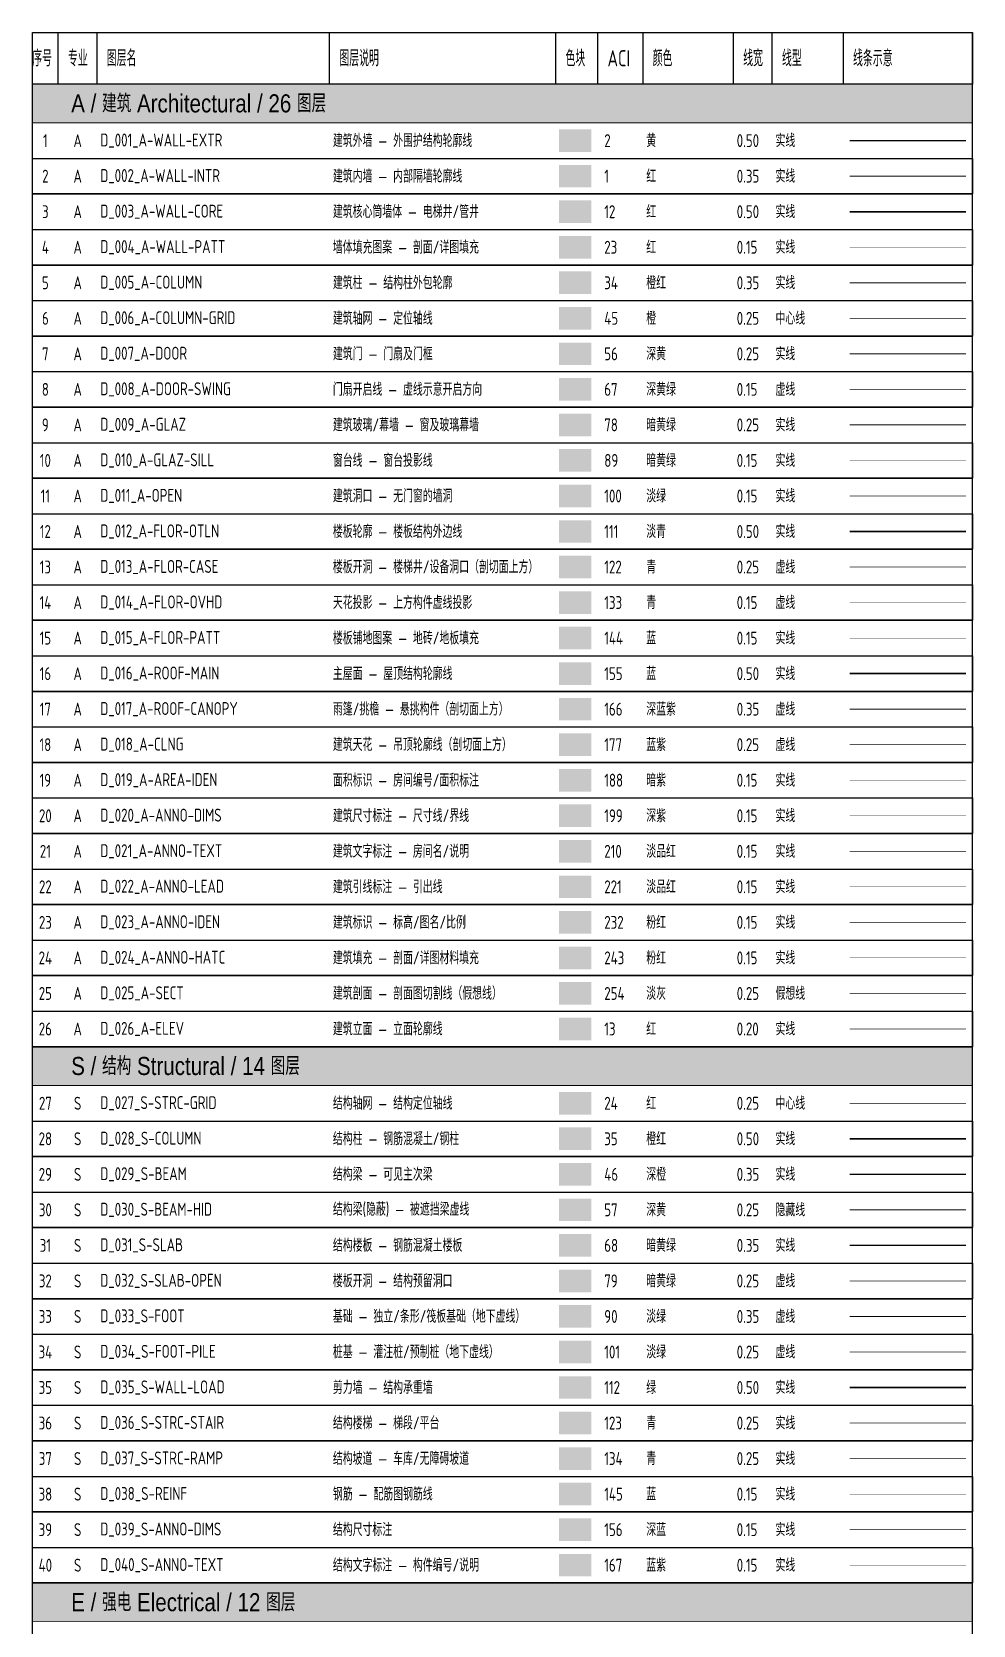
# Model space of a CAD drawing. Header units: metres. Extents: x 0 to 291, y -20 to 1919.
# Drawn here: x -0.2 to 291.2, y 1425.9 to 1919.2 of the extents above; entities that cross this region are included whole.
import ezdxf

# ---------------------------------------------------------------- set-up
doc = ezdxf.new("R2010")
doc.units = ezdxf.units.M
for name, pattern in [('Center', [3, -1, 1, -1]), ('Dashed', [1.5, -1.5]), ('Hidden', [1.2, -1.2]), ('Phantom', [5, -1, 1, -1, 1, -1])]:
    doc.linetypes.add(name, pattern=pattern)
for name, color, linetype, lineweight in [('D_001_A-WALL-EXTR', 2, 'Continuous', 50), ('D_002_A-WALL-INTR', 1, 'Continuous', 35), ('D_003_A-WALL-CORE', 12, 'Continuous', 50), ('D_004_A-WALL-PATT', 23, 'Continuous', 15), ('D_005_A-COLUMN', 34, 'Continuous', 35), ('D_006_A-COLUMN-GRID', 45, 'Center', 25), ('D_007_A-DOOR', 56, 'Continuous', 25), ('D_008_A-DOOR-SWING', 67, 'Dashed', 15), ('D_009_A-GLAZ', 78, 'Continuous', 25), ('D_010_A-GLAZ-SILL', 89, 'Continuous', 15), ('D_011_A-OPEN', 100, 'Continuous', 15), ('D_012_A-FLOR-OTLN', 111, 'Continuous', 50), ('D_013_A-FLOR-CASE', 122, 'Dashed', 25), ('D_014_A-FLOR-OVHD', 133, 'Dashed', 15), ('D_015_A-FLOR-PATT', 144, 'Continuous', 15), ('D_016_A-ROOF-MAIN', 155, 'Continuous', 50), ('D_017_A-ROOF-CANOPY', 166, 'Dashed', 35), ('D_018_A-CLNG', 177, 'Dashed', 25), ('D_019_A-AREA-IDEN', 188, 'Continuous', 15), ('D_020_A-ANNO-DIMS', 199, 'Continuous', 15), ('D_021_A-ANNO-TEXT', 210, 'Continuous', 15), ('D_022_A-ANNO-LEAD', 221, 'Continuous', 15), ('D_023_A-ANNO-IDEN', 232, 'Continuous', 15), ('D_024_A-ANNO-HATC', 243, 'Continuous', 15), ('D_025_A-SECT', 254, 'Phantom', 25), ('D_026_A-ELEV', 13, 'Continuous', 20), ('D_027_S-STRC-GRID', 24, 'Center', 25), ('D_028_S-COLUMN', 35, 'Continuous', 50), ('D_029_S-BEAM', 46, 'Continuous', 35), ('D_030_S-BEAM-HID', 57, 'Hidden', 25), ('D_031_S-SLAB', 68, 'Continuous', 35), ('D_032_S-SLAB-OPEN', 79, 'Dashed', 25), ('D_033_S-FOOT', 90, 'Dashed', 35), ('D_034_S-FOOT-PILE', 101, 'Dashed', 25), ('D_035_S-WALL-LOAD', 112, 'Continuous', 50), ('D_036_S-STRC-STAIR', 123, 'Continuous', 25), ('D_037_S-STRC-RAMP', 134, 'Continuous', 25), ('D_038_S-REINF', 145, 'Continuous', 15), ('D_039_S-ANNO-DIMS', 156, 'Continuous', 15), ('D_040_S-ANNO-TEXT', 167, 'Continuous', 15)]:
    doc.layers.add(name, color=color, linetype=linetype, lineweight=lineweight)
doc.styles.add('DesignMate', font='hzs.shx', dxfattribs={"width": 0.85, "bigfont": 'gbcbig.shx'})
doc.styles.add('DM_GroupTitle', font='tgeng2.shx', dxfattribs={"width": 0.85, "bigfont": 'hzht.shx'})

# ---------------------------------------------------------------- blocks, each defined once
blk = doc.blocks.new('DesignMate_Table')
at = {"color": 250}
for points, const_width in [([(0, 0), (291, 0)], 0.35), ([(0, 0), (291, 0)], 0.25), ([(0, -16), (291, -16)], 0.25), ([(0, -28), (291, -28)], 0.25), ([(0, -326), (291, -326)], 0.25), ([(0, -492), (291, -492)], 0.25)]:
    blk.add_lwpolyline(points, dxfattribs=dict(at, const_width=const_width))
blk.add_lwpolyline([(0, 0), (291, 0), (291, -16), (0, -16)], close=True, dxfattribs=at)
for points in [[(0, -16), (0, 0)], [(0, -1919), (0, 0)], [(8, -16), (8, 0)], [(20, -16), (20, 0)], [(92, -16), (92, 0)], [(162, -16), (162, 0)], [(175, -16), (175, 0)], [(189, -16), (189, 0)], [(217, -16), (217, 0)], [(229, -16), (229, 0)], [(251, -16), (251, 0)], [(291, -16), (291, 0)], [(291, -1919), (291, 0)], [(0, -39), (291, -39)], [(0, -50), (291, -50)], [(0, -61), (291, -61)], [(0, -72), (291, -72)], [(0, -83), (291, -83)], [(0, -94), (291, -94)], [(0, -105), (291, -105)], [(0, -116), (291, -116)], [(0, -127), (291, -127)], [(0, -138), (291, -138)], [(0, -149), (291, -149)], [(0, -160), (291, -160)], [(0, -171), (291, -171)], [(0, -182), (291, -182)], [(0, -193), (291, -193)], [(0, -204), (291, -204)], [(0, -215), (291, -215)], [(0, -226), (291, -226)], [(0, -237), (291, -237)], [(0, -248), (291, -248)], [(0, -259), (291, -259)], [(0, -270), (291, -270)], [(0, -281), (291, -281)], [(0, -292), (291, -292)], [(0, -303), (291, -303)], [(0, -314), (291, -314)], [(0, -337), (291, -337)], [(0, -348), (291, -348)], [(0, -359), (291, -359)], [(0, -370), (291, -370)], [(0, -381), (291, -381)], [(0, -392), (291, -392)], [(0, -403), (291, -403)], [(0, -414), (291, -414)], [(0, -425), (291, -425)], [(0, -436), (291, -436)], [(0, -447), (291, -447)], [(0, -458), (291, -458)], [(0, -469), (291, -469)], [(0, -480), (291, -480)]]:
    blk.add_lwpolyline(points, dxfattribs=at)
at = {"color": 9}
for points in [[(0, -39), (291, -39), (291, -50), (0, -50)], [(0, -61), (291, -61), (291, -72), (0, -72)], [(0, -83), (291, -83), (291, -94), (0, -94)], [(0, -105), (291, -105), (291, -116), (0, -116)], [(0, -127), (291, -127), (291, -138), (0, -138)], [(0, -149), (291, -149), (291, -160), (0, -160)], [(0, -171), (291, -171), (291, -182), (0, -182)], [(0, -193), (291, -193), (291, -204), (0, -204)], [(0, -215), (291, -215), (291, -226), (0, -226)], [(0, -237), (291, -237), (291, -248), (0, -248)], [(0, -259), (291, -259), (291, -270), (0, -270)], [(0, -281), (291, -281), (291, -292), (0, -292)], [(0, -303), (291, -303), (291, -314), (0, -314)], [(0, -337), (291, -337), (291, -348), (0, -348)], [(0, -359), (291, -359), (291, -370), (0, -370)], [(0, -381), (291, -381), (291, -392), (0, -392)], [(0, -403), (291, -403), (291, -414), (0, -414)], [(0, -425), (291, -425), (291, -436), (0, -436)], [(0, -447), (291, -447), (291, -458), (0, -458)], [(0, -469), (291, -469), (291, -480), (0, -480)]]:
    blk.add_lwpolyline(points, close=True, dxfattribs=at)
at = {"color": 206}
for points in [[(0, -16), (291, -16), (0, -28), (291, -28)], [(0, -314), (291, -314), (0, -326), (291, -326)], [(0, -480), (291, -480), (0, -492), (291, -492)]]:
    blk.add_solid(points, dxfattribs=at)
at = {"color": 2}
blk.add_solid([(163, -30), (173, -30), (163, -37), (173, -37)], dxfattribs=at)
at = {"color": 1}
blk.add_solid([(163, -41), (173, -41), (163, -48), (173, -48)], dxfattribs=at)
at = {"color": 12}
blk.add_solid([(163, -52), (173, -52), (163, -59), (173, -59)], dxfattribs=at)
at = {"color": 23}
blk.add_solid([(163, -63), (173, -63), (163, -70), (173, -70)], dxfattribs=at)
at = {"color": 34}
blk.add_solid([(163, -74), (173, -74), (163, -81), (173, -81)], dxfattribs=at)
at = {"color": 45}
blk.add_solid([(163, -85), (173, -85), (163, -92), (173, -92)], dxfattribs=at)
at = {"color": 56}
blk.add_solid([(163, -96), (173, -96), (163, -103), (173, -103)], dxfattribs=at)
at = {"color": 67}
blk.add_solid([(163, -107), (173, -107), (163, -114), (173, -114)], dxfattribs=at)
at = {"color": 78}
blk.add_solid([(163, -118), (173, -118), (163, -125), (173, -125)], dxfattribs=at)
at = {"color": 89}
blk.add_solid([(163, -129), (173, -129), (163, -136), (173, -136)], dxfattribs=at)
at = {"color": 100}
blk.add_solid([(163, -140), (173, -140), (163, -147), (173, -147)], dxfattribs=at)
at = {"color": 111}
blk.add_solid([(163, -151), (173, -151), (163, -158), (173, -158)], dxfattribs=at)
at = {"color": 122}
blk.add_solid([(163, -162), (173, -162), (163, -169), (173, -169)], dxfattribs=at)
at = {"color": 133}
blk.add_solid([(163, -173), (173, -173), (163, -180), (173, -180)], dxfattribs=at)
at = {"color": 144}
blk.add_solid([(163, -184), (173, -184), (163, -191), (173, -191)], dxfattribs=at)
at = {"color": 155}
blk.add_solid([(163, -195), (173, -195), (163, -202), (173, -202)], dxfattribs=at)
at = {"color": 166}
blk.add_solid([(163, -206), (173, -206), (163, -213), (173, -213)], dxfattribs=at)
at = {"color": 177}
blk.add_solid([(163, -217), (173, -217), (163, -224), (173, -224)], dxfattribs=at)
at = {"color": 188}
blk.add_solid([(163, -228), (173, -228), (163, -235), (173, -235)], dxfattribs=at)
at = {"color": 199}
blk.add_solid([(163, -239), (173, -239), (163, -246), (173, -246)], dxfattribs=at)
at = {"color": 210}
blk.add_solid([(163, -250), (173, -250), (163, -257), (173, -257)], dxfattribs=at)
at = {"color": 221}
blk.add_solid([(163, -261), (173, -261), (163, -268), (173, -268)], dxfattribs=at)
at = {"color": 232}
blk.add_solid([(163, -272), (173, -272), (163, -279), (173, -279)], dxfattribs=at)
at = {"color": 243}
blk.add_solid([(163, -283), (173, -283), (163, -290), (173, -290)], dxfattribs=at)
at = {"color": 254}
blk.add_solid([(163, -294), (173, -294), (163, -301), (173, -301)], dxfattribs=at)
at = {"color": 13}
blk.add_solid([(163, -305), (173, -305), (163, -312), (173, -312)], dxfattribs=at)
at = {"color": 24}
blk.add_solid([(163, -328), (173, -328), (163, -335), (173, -335)], dxfattribs=at)
at = {"color": 35}
blk.add_solid([(163, -339), (173, -339), (163, -346), (173, -346)], dxfattribs=at)
at = {"color": 46}
blk.add_solid([(163, -350), (173, -350), (163, -357), (173, -357)], dxfattribs=at)
at = {"color": 57}
blk.add_solid([(163, -361), (173, -361), (163, -368), (173, -368)], dxfattribs=at)
at = {"color": 68}
blk.add_solid([(163, -372), (173, -372), (163, -379), (173, -379)], dxfattribs=at)
at = {"color": 79}
blk.add_solid([(163, -383), (173, -383), (163, -390), (173, -390)], dxfattribs=at)
at = {"color": 90}
blk.add_solid([(163, -394), (173, -394), (163, -401), (173, -401)], dxfattribs=at)
at = {"color": 101}
blk.add_solid([(163, -405), (173, -405), (163, -412), (173, -412)], dxfattribs=at)
at = {"color": 112}
blk.add_solid([(163, -416), (173, -416), (163, -423), (173, -423)], dxfattribs=at)
at = {"color": 123}
blk.add_solid([(163, -427), (173, -427), (163, -434), (173, -434)], dxfattribs=at)
at = {"color": 134}
blk.add_solid([(163, -438), (173, -438), (163, -445), (173, -445)], dxfattribs=at)
at = {"color": 145}
blk.add_solid([(163, -449), (173, -449), (163, -456), (173, -456)], dxfattribs=at)
at = {"color": 156}
blk.add_solid([(163, -460), (173, -460), (163, -467), (173, -467)], dxfattribs=at)
at = {"color": 167}
blk.add_solid([(163, -471), (173, -471), (163, -478), (173, -478)], dxfattribs=at)
at = {"layer": 'D_001_A-WALL-EXTR', "color": 2, "linetype": 'Continuous', "const_width": 0.5}
blk.add_lwpolyline([(253, -33.5), (289, -33.5)], dxfattribs=at)
at = {"layer": 'D_002_A-WALL-INTR', "color": 1, "linetype": 'Continuous', "const_width": 0.35}
blk.add_lwpolyline([(253, -44.5), (289, -44.5)], dxfattribs=at)
at = {"layer": 'D_003_A-WALL-CORE', "color": 12, "linetype": 'Continuous', "const_width": 0.5}
blk.add_lwpolyline([(253, -55.5), (289, -55.5)], dxfattribs=at)
at = {"layer": 'D_004_A-WALL-PATT', "color": 23, "linetype": 'Continuous', "const_width": 0.15}
blk.add_lwpolyline([(253, -66.5), (289, -66.5)], dxfattribs=at)
at = {"layer": 'D_005_A-COLUMN', "color": 34, "linetype": 'Continuous', "const_width": 0.35}
blk.add_lwpolyline([(253, -77.5), (289, -77.5)], dxfattribs=at)
at = {"layer": 'D_006_A-COLUMN-GRID', "color": 45, "linetype": 'Center', "const_width": 0.25}
blk.add_lwpolyline([(253, -88.5), (289, -88.5)], dxfattribs=at)
at = {"layer": 'D_007_A-DOOR', "color": 56, "linetype": 'Continuous', "const_width": 0.25}
blk.add_lwpolyline([(253, -99.5), (289, -99.5)], dxfattribs=at)
at = {"layer": 'D_008_A-DOOR-SWING', "color": 67, "linetype": 'Dashed', "const_width": 0.15}
blk.add_lwpolyline([(253, -110.5), (289, -110.5)], dxfattribs=at)
at = {"layer": 'D_009_A-GLAZ', "color": 78, "linetype": 'Continuous', "const_width": 0.25}
blk.add_lwpolyline([(253, -121.5), (289, -121.5)], dxfattribs=at)
at = {"layer": 'D_010_A-GLAZ-SILL', "color": 89, "linetype": 'Continuous', "const_width": 0.15}
blk.add_lwpolyline([(253, -132.5), (289, -132.5)], dxfattribs=at)
at = {"layer": 'D_011_A-OPEN', "color": 100, "linetype": 'Continuous', "const_width": 0.15}
blk.add_lwpolyline([(253, -143.5), (289, -143.5)], dxfattribs=at)
at = {"layer": 'D_012_A-FLOR-OTLN', "color": 111, "linetype": 'Continuous', "const_width": 0.5}
blk.add_lwpolyline([(253, -154.5), (289, -154.5)], dxfattribs=at)
at = {"layer": 'D_013_A-FLOR-CASE', "color": 122, "linetype": 'Dashed', "const_width": 0.25}
blk.add_lwpolyline([(253, -165.5), (289, -165.5)], dxfattribs=at)
at = {"layer": 'D_014_A-FLOR-OVHD', "color": 133, "linetype": 'Dashed', "const_width": 0.15}
blk.add_lwpolyline([(253, -176.5), (289, -176.5)], dxfattribs=at)
at = {"layer": 'D_015_A-FLOR-PATT', "color": 144, "linetype": 'Continuous', "const_width": 0.15}
blk.add_lwpolyline([(253, -187.5), (289, -187.5)], dxfattribs=at)
at = {"layer": 'D_016_A-ROOF-MAIN', "color": 155, "linetype": 'Continuous', "const_width": 0.5}
blk.add_lwpolyline([(253, -198.5), (289, -198.5)], dxfattribs=at)
at = {"layer": 'D_017_A-ROOF-CANOPY', "color": 166, "linetype": 'Dashed', "const_width": 0.35}
blk.add_lwpolyline([(253, -209.5), (289, -209.5)], dxfattribs=at)
at = {"layer": 'D_018_A-CLNG', "color": 177, "linetype": 'Dashed', "const_width": 0.25}
blk.add_lwpolyline([(253, -220.5), (289, -220.5)], dxfattribs=at)
at = {"layer": 'D_019_A-AREA-IDEN', "color": 188, "linetype": 'Continuous', "const_width": 0.15}
blk.add_lwpolyline([(253, -231.5), (289, -231.5)], dxfattribs=at)
at = {"layer": 'D_020_A-ANNO-DIMS', "color": 199, "linetype": 'Continuous', "const_width": 0.15}
blk.add_lwpolyline([(253, -242.5), (289, -242.5)], dxfattribs=at)
at = {"layer": 'D_021_A-ANNO-TEXT', "color": 210, "linetype": 'Continuous', "const_width": 0.15}
blk.add_lwpolyline([(253, -253.5), (289, -253.5)], dxfattribs=at)
at = {"layer": 'D_022_A-ANNO-LEAD', "color": 221, "linetype": 'Continuous', "const_width": 0.15}
blk.add_lwpolyline([(253, -264.5), (289, -264.5)], dxfattribs=at)
at = {"layer": 'D_023_A-ANNO-IDEN', "color": 232, "linetype": 'Continuous', "const_width": 0.15}
blk.add_lwpolyline([(253, -275.5), (289, -275.5)], dxfattribs=at)
at = {"layer": 'D_024_A-ANNO-HATC', "color": 243, "linetype": 'Continuous', "const_width": 0.15}
blk.add_lwpolyline([(253, -286.5), (289, -286.5)], dxfattribs=at)
at = {"layer": 'D_025_A-SECT', "color": 254, "linetype": 'Phantom', "const_width": 0.25}
blk.add_lwpolyline([(253, -297.5), (289, -297.5)], dxfattribs=at)
at = {"layer": 'D_026_A-ELEV', "color": 13, "linetype": 'Continuous', "const_width": 0.2}
blk.add_lwpolyline([(253, -308.5), (289, -308.5)], dxfattribs=at)
at = {"layer": 'D_027_S-STRC-GRID', "color": 24, "linetype": 'Center', "const_width": 0.25}
blk.add_lwpolyline([(253, -331.5), (289, -331.5)], dxfattribs=at)
at = {"layer": 'D_028_S-COLUMN', "color": 35, "linetype": 'Continuous', "const_width": 0.5}
blk.add_lwpolyline([(253, -342.5), (289, -342.5)], dxfattribs=at)
at = {"layer": 'D_029_S-BEAM', "color": 46, "linetype": 'Continuous', "const_width": 0.35}
blk.add_lwpolyline([(253, -353.5), (289, -353.5)], dxfattribs=at)
at = {"layer": 'D_030_S-BEAM-HID', "color": 57, "linetype": 'Hidden', "const_width": 0.25}
blk.add_lwpolyline([(253, -364.5), (289, -364.5)], dxfattribs=at)
at = {"layer": 'D_031_S-SLAB', "color": 68, "linetype": 'Continuous', "const_width": 0.35}
blk.add_lwpolyline([(253, -375.5), (289, -375.5)], dxfattribs=at)
at = {"layer": 'D_032_S-SLAB-OPEN', "color": 79, "linetype": 'Dashed', "const_width": 0.25}
blk.add_lwpolyline([(253, -386.5), (289, -386.5)], dxfattribs=at)
at = {"layer": 'D_033_S-FOOT', "color": 90, "linetype": 'Dashed', "const_width": 0.35}
blk.add_lwpolyline([(253, -397.5), (289, -397.5)], dxfattribs=at)
at = {"layer": 'D_034_S-FOOT-PILE', "color": 101, "linetype": 'Dashed', "const_width": 0.25}
blk.add_lwpolyline([(253, -408.5), (289, -408.5)], dxfattribs=at)
at = {"layer": 'D_035_S-WALL-LOAD', "color": 112, "linetype": 'Continuous', "const_width": 0.5}
blk.add_lwpolyline([(253, -419.5), (289, -419.5)], dxfattribs=at)
at = {"layer": 'D_036_S-STRC-STAIR', "color": 123, "linetype": 'Continuous', "const_width": 0.25}
blk.add_lwpolyline([(253, -430.5), (289, -430.5)], dxfattribs=at)
at = {"layer": 'D_037_S-STRC-RAMP', "color": 134, "linetype": 'Continuous', "const_width": 0.25}
blk.add_lwpolyline([(253, -441.5), (289, -441.5)], dxfattribs=at)
at = {"layer": 'D_038_S-REINF', "color": 145, "linetype": 'Continuous', "const_width": 0.15}
blk.add_lwpolyline([(253, -452.5), (289, -452.5)], dxfattribs=at)
at = {"layer": 'D_039_S-ANNO-DIMS', "color": 156, "linetype": 'Continuous', "const_width": 0.15}
blk.add_lwpolyline([(253, -463.5), (289, -463.5)], dxfattribs=at)
at = {"layer": 'D_040_S-ANNO-TEXT', "color": 167, "linetype": 'Continuous', "const_width": 0.15}
blk.add_lwpolyline([(253, -474.5), (289, -474.5)], dxfattribs=at)
at = {"color": 7}
for s, insert, char_height, attachment_point, style in [('线宽', (220, -8), 5, 4, 'DesignMate'), ('线条示意', (254, -8), 5, 4, 'DesignMate'), ('序号', (3, -8), 5, 5, 'DesignMate'), ('专业', (11, -8), 5, 4, 'DesignMate'), ('图层名', (23, -8), 5, 4, 'DesignMate'), ('图层说明', (95, -8), 5, 4, 'DesignMate'), ('色块', (165, -8), 5, 4, 'DesignMate'), ('ACI', (178, -8), 5, 4, 'DesignMate'), ('颜色', (192, -8), 5, 4, 'DesignMate'), ('线型', (232, -8), 5, 4, 'DesignMate'), ('A / 建筑 Architectural / 26 图层', (12, -22), 5.6, 4, 'DM_GroupTitle'), ('1', (4, -33.5), 4, 5, 'DesignMate'), ('A', (14, -33.5), 4, 5, 'DesignMate'), ('2', (177, -33.5), 4, 4, 'DesignMate'), ('黄', (190, -33.5), 4, 4, 'DesignMate'), ('0.50', (218, -33.5), 4, 4, 'DesignMate'), ('实线', (230, -33.5), 4, 4, 'DesignMate'), ('2', (4, -44.5), 4, 5, 'DesignMate'), ('A', (14, -44.5), 4, 5, 'DesignMate'), ('1', (177, -44.5), 4, 4, 'DesignMate'), ('红', (190, -44.5), 4, 4, 'DesignMate'), ('0.35', (218, -44.5), 4, 4, 'DesignMate'), ('实线', (230, -44.5), 4, 4, 'DesignMate'), ('3', (4, -55.5), 4, 5, 'DesignMate'), ('A', (14, -55.5), 4, 5, 'DesignMate'), ('12', (177, -55.5), 4, 4, 'DesignMate'), ('红', (190, -55.5), 4, 4, 'DesignMate'), ('0.50', (218, -55.5), 4, 4, 'DesignMate'), ('实线', (230, -55.5), 4, 4, 'DesignMate'), ('红', (190, -66.5), 4, 4, 'DesignMate'), ('实线', (230, -66.5), 4, 4, 'DesignMate'), ('4', (4, -66.5), 4, 5, 'DesignMate'), ('A', (14, -66.5), 4, 5, 'DesignMate'), ('23', (177, -66.5), 4, 4, 'DesignMate'), ('0.15', (218, -66.5), 4, 4, 'DesignMate'), ('5', (4, -77.5), 4, 5, 'DesignMate'), ('A', (14, -77.5), 4, 5, 'DesignMate'), ('34', (177, -77.5), 4, 4, 'DesignMate'), ('橙红', (190, -77.5), 4, 4, 'DesignMate'), ('0.35', (218, -77.5), 4, 4, 'DesignMate'), ('实线', (230, -77.5), 4, 4, 'DesignMate'), ('6', (4, -88.5), 4, 5, 'DesignMate'), ('A', (14, -88.5), 4, 5, 'DesignMate'), ('45', (177, -88.5), 4, 4, 'DesignMate'), ('橙', (190, -88.5), 4, 4, 'DesignMate'), ('0.25', (218, -88.5), 4, 4, 'DesignMate'), ('中心线', (230, -88.5), 4, 4, 'DesignMate'), ('7', (4, -99.5), 4, 5, 'DesignMate'), ('A', (14, -99.5), 4, 5, 'DesignMate'), ('56', (177, -99.5), 4, 4, 'DesignMate'), ('深黄', (190, -99.5), 4, 4, 'DesignMate'), ('0.25', (218, -99.5), 4, 4, 'DesignMate'), ('实线', (230, -99.5), 4, 4, 'DesignMate'), ('8', (4, -110.5), 4, 5, 'DesignMate'), ('A', (14, -110.5), 4, 5, 'DesignMate'), ('67', (177, -110.5), 4, 4, 'DesignMate'), ('深黄绿', (190, -110.5), 4, 4, 'DesignMate'), ('0.15', (218, -110.5), 4, 4, 'DesignMate'), ('虚线', (230, -110.5), 4, 4, 'DesignMate'), ('9', (4, -121.5), 4, 5, 'DesignMate'), ('A', (14, -121.5), 4, 5, 'DesignMate'), ('78', (177, -121.5), 4, 4, 'DesignMate'), ('暗黄绿', (190, -121.5), 4, 4, 'DesignMate'), ('0.25', (218, -121.5), 4, 4, 'DesignMate'), ('实线', (230, -121.5), 4, 4, 'DesignMate'), ('10', (4, -132.5), 4, 5, 'DesignMate'), ('A', (14, -132.5), 4, 5, 'DesignMate'), ('89', (177, -132.5), 4, 4, 'DesignMate'), ('暗黄绿', (190, -132.5), 4, 4, 'DesignMate'), ('0.15', (218, -132.5), 4, 4, 'DesignMate'), ('实线', (230, -132.5), 4, 4, 'DesignMate'), ('11', (4, -143.5), 4, 5, 'DesignMate'), ('A', (14, -143.5), 4, 5, 'DesignMate'), ('100', (177, -143.5), 4, 4, 'DesignMate'), ('淡绿', (190, -143.5), 4, 4, 'DesignMate'), ('0.15', (218, -143.5), 4, 4, 'DesignMate'), ('实线', (230, -143.5), 4, 4, 'DesignMate'), ('12', (4, -154.5), 4, 5, 'DesignMate'), ('A', (14, -154.5), 4, 5, 'DesignMate'), ('111', (177, -154.5), 4, 4, 'DesignMate'), ('淡青', (190, -154.5), 4, 4, 'DesignMate'), ('0.50', (218, -154.5), 4, 4, 'DesignMate'), ('实线', (230, -154.5), 4, 4, 'DesignMate'), ('13', (4, -165.5), 4, 5, 'DesignMate'), ('A', (14, -165.5), 4, 5, 'DesignMate'), ('122', (177, -165.5), 4, 4, 'DesignMate'), ('青', (190, -165.5), 4, 4, 'DesignMate'), ('0.25', (218, -165.5), 4, 4, 'DesignMate'), ('虚线', (230, -165.5), 4, 4, 'DesignMate'), ('14', (4, -176.5), 4, 5, 'DesignMate'), ('A', (14, -176.5), 4, 5, 'DesignMate'), ('133', (177, -176.5), 4, 4, 'DesignMate'), ('青', (190, -176.5), 4, 4, 'DesignMate'), ('0.15', (218, -176.5), 4, 4, 'DesignMate'), ('虚线', (230, -176.5), 4, 4, 'DesignMate'), ('15', (4, -187.5), 4, 5, 'DesignMate'), ('A', (14, -187.5), 4, 5, 'DesignMate'), ('144', (177, -187.5), 4, 4, 'DesignMate'), ('蓝', (190, -187.5), 4, 4, 'DesignMate'), ('0.15', (218, -187.5), 4, 4, 'DesignMate'), ('实线', (230, -187.5), 4, 4, 'DesignMate'), ('16', (4, -198.5), 4, 5, 'DesignMate'), ('A', (14, -198.5), 4, 5, 'DesignMate'), ('155', (177, -198.5), 4, 4, 'DesignMate'), ('蓝', (190, -198.5), 4, 4, 'DesignMate'), ('0.50', (218, -198.5), 4, 4, 'DesignMate'), ('实线', (230, -198.5), 4, 4, 'DesignMate'), ('深蓝紫', (190, -209.5), 4, 4, 'DesignMate'), ('虚线', (230, -209.5), 4, 4, 'DesignMate'), ('17', (4, -209.5), 4, 5, 'DesignMate'), ('A', (14, -209.5), 4, 5, 'DesignMate'), ('166', (177, -209.5), 4, 4, 'DesignMate'), ('0.35', (218, -209.5), 4, 4, 'DesignMate'), ('18', (4, -220.5), 4, 5, 'DesignMate'), ('A', (14, -220.5), 4, 5, 'DesignMate'), ('177', (177, -220.5), 4, 4, 'DesignMate'), ('蓝紫', (190, -220.5), 4, 4, 'DesignMate'), ('0.25', (218, -220.5), 4, 4, 'DesignMate'), ('虚线', (230, -220.5), 4, 4, 'DesignMate'), ('19', (4, -231.5), 4, 5, 'DesignMate'), ('A', (14, -231.5), 4, 5, 'DesignMate'), ('188', (177, -231.5), 4, 4, 'DesignMate'), ('暗紫', (190, -231.5), 4, 4, 'DesignMate'), ('0.15', (218, -231.5), 4, 4, 'DesignMate'), ('实线', (230, -231.5), 4, 4, 'DesignMate'), ('20', (4, -242.5), 4, 5, 'DesignMate'), ('A', (14, -242.5), 4, 5, 'DesignMate'), ('199', (177, -242.5), 4, 4, 'DesignMate'), ('深紫', (190, -242.5), 4, 4, 'DesignMate'), ('0.15', (218, -242.5), 4, 4, 'DesignMate'), ('实线', (230, -242.5), 4, 4, 'DesignMate'), ('21', (4, -253.5), 4, 5, 'DesignMate'), ('A', (14, -253.5), 4, 5, 'DesignMate'), ('210', (177, -253.5), 4, 4, 'DesignMate'), ('淡品红', (190, -253.5), 4, 4, 'DesignMate'), ('0.15', (218, -253.5), 4, 4, 'DesignMate'), ('实线', (230, -253.5), 4, 4, 'DesignMate'), ('22', (4, -264.5), 4, 5, 'DesignMate'), ('A', (14, -264.5), 4, 5, 'DesignMate'), ('221', (177, -264.5), 4, 4, 'DesignMate'), ('淡品红', (190, -264.5), 4, 4, 'DesignMate'), ('0.15', (218, -264.5), 4, 4, 'DesignMate'), ('实线', (230, -264.5), 4, 4, 'DesignMate'), ('23', (4, -275.5), 4, 5, 'DesignMate'), ('A', (14, -275.5), 4, 5, 'DesignMate'), ('232', (177, -275.5), 4, 4, 'DesignMate'), ('粉红', (190, -275.5), 4, 4, 'DesignMate'), ('0.15', (218, -275.5), 4, 4, 'DesignMate'), ('实线', (230, -275.5), 4, 4, 'DesignMate'), ('24', (4, -286.5), 4, 5, 'DesignMate'), ('A', (14, -286.5), 4, 5, 'DesignMate'), ('243', (177, -286.5), 4, 4, 'DesignMate'), ('粉红', (190, -286.5), 4, 4, 'DesignMate'), ('0.15', (218, -286.5), 4, 4, 'DesignMate'), ('实线', (230, -286.5), 4, 4, 'DesignMate'), ('25', (4, -297.5), 4, 5, 'DesignMate'), ('A', (14, -297.5), 4, 5, 'DesignMate'), ('254', (177, -297.5), 4, 4, 'DesignMate'), ('淡灰', (190, -297.5), 4, 4, 'DesignMate'), ('0.25', (218, -297.5), 4, 4, 'DesignMate'), ('假想线', (230, -297.5), 4, 4, 'DesignMate'), ('26', (4, -308.5), 4, 5, 'DesignMate'), ('A', (14, -308.5), 4, 5, 'DesignMate'), ('13', (177, -308.5), 4, 4, 'DesignMate'), ('红', (190, -308.5), 4, 4, 'DesignMate'), ('0.20', (218, -308.5), 4, 4, 'DesignMate'), ('实线', (230, -308.5), 4, 4, 'DesignMate'), ('S / 结构 Structural / 14 图层', (12, -320), 5.6, 4, 'DM_GroupTitle'), ('27', (4, -331.5), 4, 5, 'DesignMate'), ('S', (14, -331.5), 4, 5, 'DesignMate'), ('24', (177, -331.5), 4, 4, 'DesignMate'), ('红', (190, -331.5), 4, 4, 'DesignMate'), ('0.25', (218, -331.5), 4, 4, 'DesignMate'), ('中心线', (230, -331.5), 4, 4, 'DesignMate'), ('橙红', (190, -342.5), 4, 4, 'DesignMate'), ('实线', (230, -342.5), 4, 4, 'DesignMate'), ('28', (4, -342.5), 4, 5, 'DesignMate'), ('S', (14, -342.5), 4, 5, 'DesignMate'), ('35', (177, -342.5), 4, 4, 'DesignMate'), ('0.50', (218, -342.5), 4, 4, 'DesignMate'), ('29', (4, -353.5), 4, 5, 'DesignMate'), ('S', (14, -353.5), 4, 5, 'DesignMate'), ('46', (177, -353.5), 4, 4, 'DesignMate'), ('深橙', (190, -353.5), 4, 4, 'DesignMate'), ('0.35', (218, -353.5), 4, 4, 'DesignMate'), ('实线', (230, -353.5), 4, 4, 'DesignMate'), ('30', (4, -364.5), 4, 5, 'DesignMate'), ('S', (14, -364.5), 4, 5, 'DesignMate'), ('57', (177, -364.5), 4, 4, 'DesignMate'), ('深黄', (190, -364.5), 4, 4, 'DesignMate'), ('0.25', (218, -364.5), 4, 4, 'DesignMate'), ('隐藏线', (230, -364.5), 4, 4, 'DesignMate'), ('31', (4, -375.5), 4, 5, 'DesignMate'), ('S', (14, -375.5), 4, 5, 'DesignMate'), ('68', (177, -375.5), 4, 4, 'DesignMate'), ('暗黄绿', (190, -375.5), 4, 4, 'DesignMate'), ('0.35', (218, -375.5), 4, 4, 'DesignMate'), ('实线', (230, -375.5), 4, 4, 'DesignMate'), ('32', (4, -386.5), 4, 5, 'DesignMate'), ('S', (14, -386.5), 4, 5, 'DesignMate'), ('79', (177, -386.5), 4, 4, 'DesignMate'), ('暗黄绿', (190, -386.5), 4, 4, 'DesignMate'), ('0.25', (218, -386.5), 4, 4, 'DesignMate'), ('虚线', (230, -386.5), 4, 4, 'DesignMate'), ('33', (4, -397.5), 4, 5, 'DesignMate'), ('S', (14, -397.5), 4, 5, 'DesignMate'), ('90', (177, -397.5), 4, 4, 'DesignMate'), ('淡绿', (190, -397.5), 4, 4, 'DesignMate'), ('0.35', (218, -397.5), 4, 4, 'DesignMate'), ('虚线', (230, -397.5), 4, 4, 'DesignMate'), ('34', (4, -408.5), 4, 5, 'DesignMate'), ('S', (14, -408.5), 4, 5, 'DesignMate'), ('101', (177, -408.5), 4, 4, 'DesignMate'), ('淡绿', (190, -408.5), 4, 4, 'DesignMate'), ('0.25', (218, -408.5), 4, 4, 'DesignMate'), ('虚线', (230, -408.5), 4, 4, 'DesignMate'), ('35', (4, -419.5), 4, 5, 'DesignMate'), ('S', (14, -419.5), 4, 5, 'DesignMate'), ('112', (177, -419.5), 4, 4, 'DesignMate'), ('绿', (190, -419.5), 4, 4, 'DesignMate'), ('0.50', (218, -419.5), 4, 4, 'DesignMate'), ('实线', (230, -419.5), 4, 4, 'DesignMate'), ('36', (4, -430.5), 4, 5, 'DesignMate'), ('S', (14, -430.5), 4, 5, 'DesignMate'), ('123', (177, -430.5), 4, 4, 'DesignMate'), ('青', (190, -430.5), 4, 4, 'DesignMate'), ('0.25', (218, -430.5), 4, 4, 'DesignMate'), ('实线', (230, -430.5), 4, 4, 'DesignMate'), ('37', (4, -441.5), 4, 5, 'DesignMate'), ('S', (14, -441.5), 4, 5, 'DesignMate'), ('134', (177, -441.5), 4, 4, 'DesignMate'), ('青', (190, -441.5), 4, 4, 'DesignMate'), ('0.25', (218, -441.5), 4, 4, 'DesignMate'), ('实线', (230, -441.5), 4, 4, 'DesignMate'), ('38', (4, -452.5), 4, 5, 'DesignMate'), ('S', (14, -452.5), 4, 5, 'DesignMate'), ('145', (177, -452.5), 4, 4, 'DesignMate'), ('蓝', (190, -452.5), 4, 4, 'DesignMate'), ('0.15', (218, -452.5), 4, 4, 'DesignMate'), ('实线', (230, -452.5), 4, 4, 'DesignMate'), ('39', (4, -463.5), 4, 5, 'DesignMate'), ('S', (14, -463.5), 4, 5, 'DesignMate'), ('156', (177, -463.5), 4, 4, 'DesignMate'), ('深蓝', (190, -463.5), 4, 4, 'DesignMate'), ('0.15', (218, -463.5), 4, 4, 'DesignMate'), ('实线', (230, -463.5), 4, 4, 'DesignMate'), ('40', (4, -474.5), 4, 5, 'DesignMate'), ('S', (14, -474.5), 4, 5, 'DesignMate'), ('167', (177, -474.5), 4, 4, 'DesignMate'), ('蓝紫', (190, -474.5), 4, 4, 'DesignMate'), ('0.15', (218, -474.5), 4, 4, 'DesignMate'), ('实线', (230, -474.5), 4, 4, 'DesignMate'), ('E / 强电 Electrical / 12 图层', (12, -486), 5.6, 4, 'DM_GroupTitle')]:
    blk.add_mtext(s, dxfattribs=dict(at, insert=insert, char_height=char_height, attachment_point=attachment_point, style=style))
at = {"color": 7, "char_height": 4, "attachment_point": 4, "style": 'DesignMate'}
for s, insert, width in [('D_001_A-WALL-EXTR', (21, -33.5), 70), ('建筑外墙 — 外围护结构轮廓线', (93, -33.5), 68), ('D_002_A-WALL-INTR', (21, -44.5), 70), ('建筑内墙 — 内部隔墙轮廓线', (93, -44.5), 68), ('D_003_A-WALL-CORE', (21, -55.5), 70), ('建筑核心筒墙体 — 电梯井/管井', (93, -55.5), 68), ('墙体填充图案 — 剖面/详图填充', (93, -66.5), 68), ('D_004_A-WALL-PATT', (21, -66.5), 70), ('D_005_A-COLUMN', (21, -77.5), 70), ('建筑柱 — 结构柱外包轮廓', (93, -77.5), 68), ('D_006_A-COLUMN-GRID', (21, -88.5), 70), ('建筑轴网 — 定位轴线', (93, -88.5), 68), ('D_007_A-DOOR', (21, -99.5), 70), ('建筑门 — 门扇及门框', (93, -99.5), 68), ('D_008_A-DOOR-SWING', (21, -110.5), 70), ('门扇开启线 — 虚线示意开启方向', (93, -110.5), 68), ('D_009_A-GLAZ', (21, -121.5), 70), ('建筑玻璃/幕墙 — 窗及玻璃幕墙', (93, -121.5), 68), ('D_010_A-GLAZ-SILL', (21, -132.5), 70), ('窗台线 — 窗台投影线', (93, -132.5), 68), ('D_011_A-OPEN', (21, -143.5), 70), ('建筑洞口 — 无门窗的墙洞', (93, -143.5), 68), ('D_012_A-FLOR-OTLN', (21, -154.5), 70), ('楼板轮廓 — 楼板结构外边线', (93, -154.5), 68), ('D_013_A-FLOR-CASE', (21, -165.5), 70), ('楼板开洞 — 楼梯井/设备洞口（剖切面上方）', (93, -165.5), 68), ('D_014_A-FLOR-OVHD', (21, -176.5), 70), ('天花投影 — 上方构件虚线投影', (93, -176.5), 68), ('D_015_A-FLOR-PATT', (21, -187.5), 70), ('楼板铺地图案 — 地砖/地板填充', (93, -187.5), 68), ('D_016_A-ROOF-MAIN', (21, -198.5), 70), ('主屋面 — 屋顶结构轮廓线', (93, -198.5), 68), ('雨篷/挑檐 — 悬挑构件（剖切面上方）', (93, -209.5), 68), ('D_017_A-ROOF-CANOPY', (21, -209.5), 70), ('D_018_A-CLNG', (21, -220.5), 70), ('建筑天花 — 吊顶轮廓线（剖切面上方）', (93, -220.5), 68), ('D_019_A-AREA-IDEN', (21, -231.5), 70), ('面积标识 — 房间编号/面积标注', (93, -231.5), 68), ('D_020_A-ANNO-DIMS', (21, -242.5), 70), ('建筑尺寸标注 — 尺寸线/界线', (93, -242.5), 68), ('D_021_A-ANNO-TEXT', (21, -253.5), 70), ('建筑文字标注 — 房间名/说明', (93, -253.5), 68), ('D_022_A-ANNO-LEAD', (21, -264.5), 70), ('建筑引线标注 — 引出线', (93, -264.5), 68), ('D_023_A-ANNO-IDEN', (21, -275.5), 70), ('建筑标识 — 标高/图名/比例', (93, -275.5), 68), ('D_024_A-ANNO-HATC', (21, -286.5), 70), ('建筑填充 — 剖面/详图材料填充', (93, -286.5), 68), ('D_025_A-SECT', (21, -297.5), 70), ('建筑剖面 — 剖面图切割线（假想线）', (93, -297.5), 68), ('D_026_A-ELEV', (21, -308.5), 70), ('建筑立面 — 立面轮廓线', (93, -308.5), 68), ('D_027_S-STRC-GRID', (21, -331.5), 70), ('结构轴网 — 结构定位轴线', (93, -331.5), 68), ('D_028_S-COLUMN', (21, -342.5), 70), ('结构柱 — 钢筋混凝土/钢柱', (93, -342.5), 68), ('D_029_S-BEAM', (21, -353.5), 70), ('结构梁 — 可见主次梁', (93, -353.5), 68), ('D_030_S-BEAM-HID', (21, -364.5), 70), ('结构梁(隐蔽) — 被遮挡梁虚线', (93, -364.5), 68), ('D_031_S-SLAB', (21, -375.5), 70), ('结构楼板 — 钢筋混凝土楼板', (93, -375.5), 68), ('D_032_S-SLAB-OPEN', (21, -386.5), 70), ('楼板开洞 — 结构预留洞口', (93, -386.5), 68), ('D_033_S-FOOT', (21, -397.5), 70), ('基础 — 独立/条形/筏板基础（地下虚线）', (93, -397.5), 68), ('D_034_S-FOOT-PILE', (21, -408.5), 70), ('桩基 — 灌注桩/预制桩（地下虚线）', (93, -408.5), 68), ('D_035_S-WALL-LOAD', (21, -419.5), 70), ('剪力墙 — 结构承重墙', (93, -419.5), 68), ('D_036_S-STRC-STAIR', (21, -430.5), 70), ('结构楼梯 — 梯段/平台', (93, -430.5), 68), ('D_037_S-STRC-RAMP', (21, -441.5), 70), ('结构坡道 — 车库/无障碍坡道', (93, -441.5), 68), ('D_038_S-REINF', (21, -452.5), 70), ('钢筋 — 配筋图钢筋线', (93, -452.5), 68), ('D_039_S-ANNO-DIMS', (21, -463.5), 70), ('结构尺寸标注', (93, -463.5), 68), ('D_040_S-ANNO-TEXT', (21, -474.5), 70), ('结构文字标注 — 构件编号/说明', (93, -474.5), 68)]:
    blk.add_mtext(s, dxfattribs=dict(at, insert=insert, width=width))

msp = doc.modelspace()

# ---------------------------------------------------------------- block references
msp.add_blockref('DesignMate_Table', (0, 1919))

doc.saveas('drawing.dxf')
